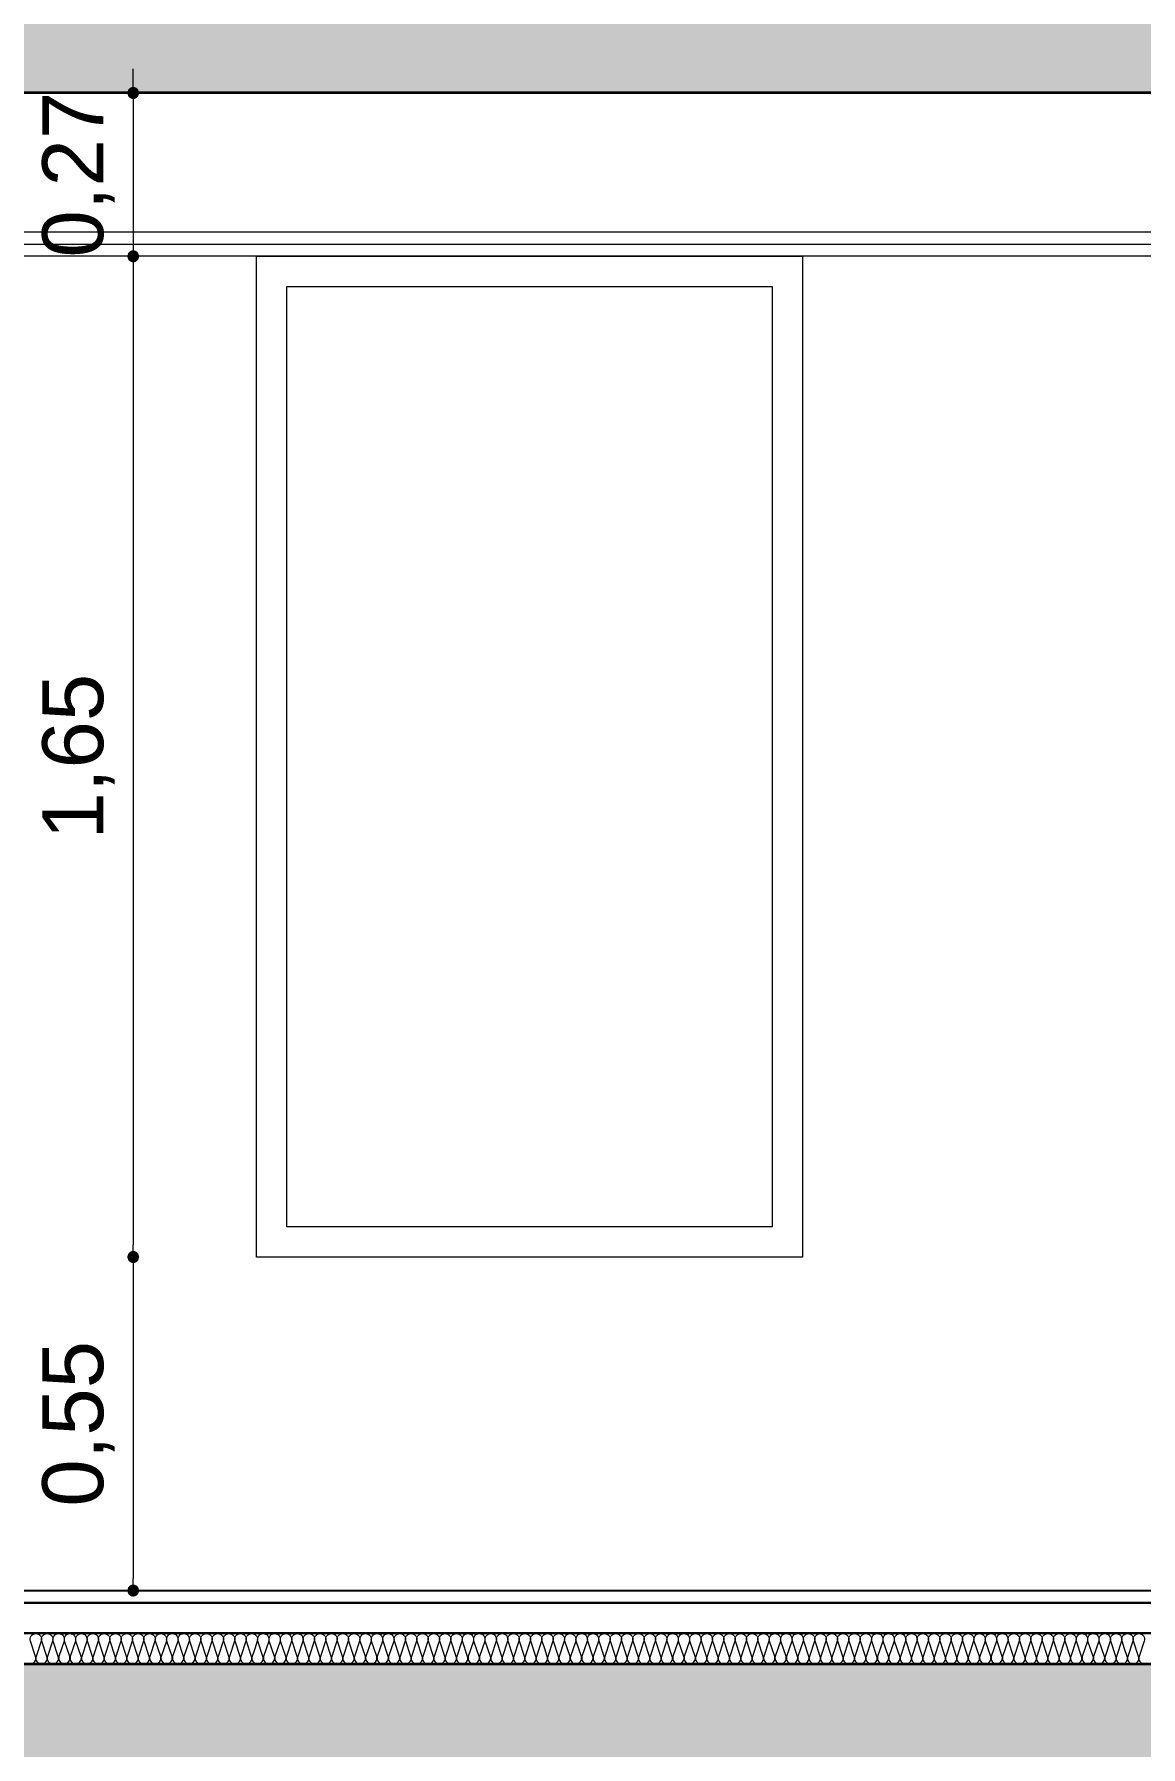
# Model space of a CAD drawing. Header units: metres. Extents: x 1838950 to 1842843, y 5171318 to 5174224.
# Drawn here: x 1841220.74 to 1841222.564, y 5171396.755 to 5171399.579 of the extents above; entities that cross this region are included whole.
import ezdxf

# ---------------------------------------------------------------- set-up
doc = ezdxf.new("R2010")
doc.units = ezdxf.units.M
doc.header["$LTSCALE"] = 0.0254
doc.header["$PDMODE"] = 1
doc.header["$PDSIZE"] = -2
doc.layers.get('0').update_dxf_attribs({"lineweight": 18})
doc.layers.get('DEFPOINTS').update_dxf_attribs({"lineweight": 18})
doc.layers.add('00 CHAZAL Coupe A.5', color=7, linetype='Continuous', lineweight=18)
doc.layers.add('00 CHAZAL INVISIBLE ARCHI', color=7, linetype='Continuous', lineweight=5)
doc.styles.add('Arial', font='arial.ttf')
doc.dimstyles.new('IS', dxfattribs={"dimtxt": 302.065972, "dimasz": 9.92187e-05, "dimexe": 2e-07, "dimexo": 1e-06, "dimgap": 3e-07, "dimtad": 1, "dimzin": 3, "dimtxsty": 'Arial', "dimblk": 'DOT', "dimblk1": 'DOT', "dimblk2": 'DOT', "dimcen": 0, "dimdle": 1e-06, "dimazin": 0, "dimtfac": 1, "dimtix": 1, "dimtmove": 0, "dimatfit": 0, "dimldrblk": 'DOT', "dimfxl": 1e-06, "dimfxlon": 1, "dimfrac": 2, "dimtolj": 1, "dimtzin": 3, "dimarcsym": 0})

# ---------------------------------------------------------------- blocks, each defined once
blk = doc.blocks.new('Groupe-1792-1')
at = {"layer": '00 CHAZAL Coupe A.5', "color": 7, "linetype": 'Continuous', "lineweight": 13}
for p, q in [((1841216.7955, 5171396.942), (1841224.4551, 5171396.942)), ((1841216.7955, 5171396.892), (1841224.4551, 5171396.892))]:
    blk.add_line(p, q, dxfattribs=at)
at = {"layer": '00 CHAZAL Coupe A.5', "color": 7, "linetype": 'Continuous', "lineweight": 13, "flags": 128}
for points in [[(1841220.733, 5171396.892, 0.511611), (1841220.7419, 5171396.9043), (1841220.7335, 5171396.9296, -0.511611), (1841220.7424, 5171396.942, -0.511611), (1841220.7513, 5171396.9296), (1841220.7429, 5171396.9043, 0.511611), (1841220.7518, 5171396.892, 0.511611), (1841220.7607, 5171396.9043), (1841220.7523, 5171396.9296, -0.511611), (1841220.7611, 5171396.942, -0.511611), (1841220.77, 5171396.9296), (1841220.7616, 5171396.9043, 0.511611), (1841220.7705, 5171396.892, 0.511611), (1841220.7794, 5171396.9043), (1841220.771, 5171396.9296, -0.511611), (1841220.7799, 5171396.942, -0.511611), (1841220.7888, 5171396.9296), (1841220.7804, 5171396.9043, 0.511611), (1841220.7893, 5171396.892, 0.511611), (1841220.7982, 5171396.9043), (1841220.7898, 5171396.9296, -0.511611), (1841220.7986, 5171396.942, -0.511611), (1841220.8075, 5171396.9296), (1841220.7991, 5171396.9043, 0.511611), (1841220.808, 5171396.892, 0.511611), (1841220.8169, 5171396.9043), (1841220.8085, 5171396.9296, -0.511611), (1841220.8174, 5171396.942, -0.511611), (1841220.8263, 5171396.9296), (1841220.8179, 5171396.9043, 0.511611), (1841220.8268, 5171396.892, 0.511611), (1841220.8357, 5171396.9043), (1841220.8273, 5171396.9296, -0.511611), (1841220.8361, 5171396.942, -0.511611), (1841220.845, 5171396.9296), (1841220.8366, 5171396.9043, 0.511611), (1841220.8455, 5171396.892, 0.511611), (1841220.8544, 5171396.9043), (1841220.846, 5171396.9296, -0.511611), (1841220.8549, 5171396.942, -0.511611), (1841220.8638, 5171396.9296), (1841220.8554, 5171396.9043, 0.511611), (1841220.8643, 5171396.892)], [(1841220.8643, 5171396.892, 0.511611), (1841220.8732, 5171396.9043), (1841220.8648, 5171396.9296, -0.511611), (1841220.8736, 5171396.942, -0.511611), (1841220.8825, 5171396.9296), (1841220.8741, 5171396.9043, 0.511611), (1841220.883, 5171396.892, 0.511611), (1841220.8919, 5171396.9043), (1841220.8835, 5171396.9296, -0.511611), (1841220.8924, 5171396.942, -0.511611), (1841220.9013, 5171396.9296), (1841220.8929, 5171396.9043, 0.511611), (1841220.9018, 5171396.892, 0.511611), (1841220.9107, 5171396.9043), (1841220.9023, 5171396.9296, -0.511611), (1841220.9111, 5171396.942, -0.511611), (1841220.92, 5171396.9296), (1841220.9116, 5171396.9043, 0.511611), (1841220.9205, 5171396.892, 0.511611), (1841220.9294, 5171396.9043), (1841220.921, 5171396.9296, -0.511611), (1841220.9299, 5171396.942, -0.511611), (1841220.9388, 5171396.9296), (1841220.9304, 5171396.9043, 0.511611), (1841220.9393, 5171396.892, 0.511611), (1841220.9482, 5171396.9043), (1841220.9398, 5171396.9296, -0.511611), (1841220.9486, 5171396.942, -0.511611), (1841220.9575, 5171396.9296), (1841220.9491, 5171396.9043, 0.511611), (1841220.958, 5171396.892, 0.511611), (1841220.9669, 5171396.9043), (1841220.9585, 5171396.9296, -0.511611), (1841220.9674, 5171396.942, -0.511611), (1841220.9763, 5171396.9296), (1841220.9679, 5171396.9043, 0.511611), (1841220.9768, 5171396.892, 0.511611), (1841220.9857, 5171396.9043), (1841220.9773, 5171396.9296, -0.511611), (1841220.9861, 5171396.942, -0.511611), (1841220.995, 5171396.9296), (1841220.9866, 5171396.9043, 0.511611), (1841220.9955, 5171396.892, 0.511611), (1841221.0044, 5171396.9043), (1841220.996, 5171396.9296, -0.511611), (1841221.0049, 5171396.942, -0.511611), (1841221.0138, 5171396.9296), (1841221.0054, 5171396.9043, 0.511611), (1841221.0143, 5171396.892, 0.511611), (1841221.0232, 5171396.9043), (1841221.0148, 5171396.9296, -0.511611), (1841221.0236, 5171396.942, -0.511611), (1841221.0325, 5171396.9296), (1841221.0241, 5171396.9043, 0.511611), (1841221.033, 5171396.892, 0.511611), (1841221.0419, 5171396.9043), (1841221.0335, 5171396.9296, -0.511611), (1841221.0424, 5171396.942, -0.511611), (1841221.0513, 5171396.9296), (1841221.0429, 5171396.9043, 0.511611), (1841221.0518, 5171396.892, 0.511611), (1841221.0607, 5171396.9043), (1841221.0523, 5171396.9296, -0.511611), (1841221.0611, 5171396.942, -0.511611), (1841221.07, 5171396.9296), (1841221.0616, 5171396.9043, 0.511611), (1841221.0705, 5171396.892, 0.511611), (1841221.0794, 5171396.9043), (1841221.071, 5171396.9296, -0.511611), (1841221.0799, 5171396.942, -0.511611), (1841221.0888, 5171396.9296), (1841221.0804, 5171396.9043, 0.511611), (1841221.0893, 5171396.892, 0.511611), (1841221.0982, 5171396.9043), (1841221.0898, 5171396.9296, -0.511611), (1841221.0986, 5171396.942, -0.511611), (1841221.1075, 5171396.9296), (1841221.1033, 5171396.917)], [(1841221.1033, 5171396.917), (1841221.0991, 5171396.9043, 0.511611), (1841221.108, 5171396.892, 0.511611), (1841221.1169, 5171396.9043), (1841221.1085, 5171396.9296, -0.511611), (1841221.1174, 5171396.942, -0.511611), (1841221.1263, 5171396.9296), (1841221.1179, 5171396.9043, 0.511611), (1841221.1268, 5171396.892, 0.511611), (1841221.1357, 5171396.9043), (1841221.1273, 5171396.9296, -0.511611), (1841221.1361, 5171396.942, -0.511611), (1841221.145, 5171396.9296), (1841221.1366, 5171396.9043, 0.511611), (1841221.1455, 5171396.892, 0.511611), (1841221.1544, 5171396.9043), (1841221.146, 5171396.9296, -0.511611), (1841221.1549, 5171396.942, -0.511611), (1841221.1638, 5171396.9296), (1841221.1554, 5171396.9043, 0.511611), (1841221.1643, 5171396.892, 0.511611), (1841221.1732, 5171396.9043), (1841221.1648, 5171396.9296, -0.511611), (1841221.1736, 5171396.942, -0.511611), (1841221.1825, 5171396.9296), (1841221.1741, 5171396.9043, 0.511611), (1841221.183, 5171396.892, 0.511611), (1841221.1919, 5171396.9043), (1841221.1835, 5171396.9296, -0.511611), (1841221.1924, 5171396.942, -0.511611), (1841221.2013, 5171396.9296), (1841221.1929, 5171396.9043, 0.511611), (1841221.2018, 5171396.892, 0.511611), (1841221.2107, 5171396.9043), (1841221.2023, 5171396.9296, -0.511611), (1841221.2111, 5171396.942, -0.511611), (1841221.22, 5171396.9296), (1841221.2116, 5171396.9043, 0.511611), (1841221.2205, 5171396.892, 0.511611), (1841221.2294, 5171396.9043), (1841221.221, 5171396.9296, -0.511611), (1841221.2299, 5171396.942, -0.511611), (1841221.2388, 5171396.9296), (1841221.2304, 5171396.9043, 0.511611), (1841221.2393, 5171396.892, 0.511611), (1841221.2482, 5171396.9043), (1841221.2398, 5171396.9296, -0.511611), (1841221.2486, 5171396.942, -0.511611), (1841221.2575, 5171396.9296), (1841221.2491, 5171396.9043, 0.511611), (1841221.258, 5171396.892, 0.511611), (1841221.2669, 5171396.9043), (1841221.2585, 5171396.9296, -0.511611), (1841221.2674, 5171396.942, -0.511611), (1841221.2763, 5171396.9296), (1841221.2679, 5171396.9043, 0.511611), (1841221.2768, 5171396.892, 0.511611), (1841221.2857, 5171396.9043), (1841221.2773, 5171396.9296, -0.511611), (1841221.2861, 5171396.942, -0.511611), (1841221.295, 5171396.9296), (1841221.2866, 5171396.9043, 0.511611), (1841221.2955, 5171396.892, 0.511611), (1841221.3044, 5171396.9043), (1841221.296, 5171396.9296, -0.511611), (1841221.3049, 5171396.942, -0.511611), (1841221.3138, 5171396.9296), (1841221.3054, 5171396.9043, 0.511611), (1841221.3143, 5171396.892, 0.511611), (1841221.3232, 5171396.9043), (1841221.3148, 5171396.9296, -0.511611), (1841221.3236, 5171396.942, -0.511611), (1841221.3325, 5171396.9296), (1841221.3241, 5171396.9043, 0.511611), (1841221.333, 5171396.892, 0.511611), (1841221.3419, 5171396.9043), (1841221.3335, 5171396.9296, -0.511611), (1841221.3424, 5171396.942)], [(1841221.3424, 5171396.942, -0.511611), (1841221.3513, 5171396.9296), (1841221.3429, 5171396.9043, 0.511611), (1841221.3518, 5171396.892, 0.511611), (1841221.3607, 5171396.9043), (1841221.3523, 5171396.9296, -0.511611), (1841221.3611, 5171396.942, -0.511611), (1841221.37, 5171396.9296), (1841221.3616, 5171396.9043, 0.511611), (1841221.3705, 5171396.892, 0.511611), (1841221.3794, 5171396.9043), (1841221.371, 5171396.9296, -0.511611), (1841221.3799, 5171396.942, -0.511611), (1841221.3888, 5171396.9296), (1841221.3804, 5171396.9043, 0.511611), (1841221.3893, 5171396.892, 0.511611), (1841221.3982, 5171396.9043), (1841221.3898, 5171396.9296, -0.511611), (1841221.3986, 5171396.942, -0.511611), (1841221.4075, 5171396.9296), (1841221.3991, 5171396.9043, 0.511611), (1841221.408, 5171396.892, 0.511611), (1841221.4169, 5171396.9043), (1841221.4085, 5171396.9296, -0.511611), (1841221.4174, 5171396.942, -0.511611), (1841221.4263, 5171396.9296), (1841221.4179, 5171396.9043, 0.511611), (1841221.4268, 5171396.892, 0.511611), (1841221.4357, 5171396.9043), (1841221.4273, 5171396.9296, -0.511611), (1841221.4361, 5171396.942, -0.511611), (1841221.445, 5171396.9296), (1841221.4366, 5171396.9043, 0.511611), (1841221.4455, 5171396.892, 0.511611), (1841221.4544, 5171396.9043), (1841221.446, 5171396.9296, -0.511611), (1841221.4549, 5171396.942, -0.511611), (1841221.4638, 5171396.9296), (1841221.4554, 5171396.9043, 0.511611), (1841221.4643, 5171396.892, 0.511611), (1841221.4732, 5171396.9043), (1841221.4648, 5171396.9296, -0.511611), (1841221.4736, 5171396.942, -0.511611), (1841221.4825, 5171396.9296), (1841221.4741, 5171396.9043, 0.511611), (1841221.483, 5171396.892, 0.511611), (1841221.4919, 5171396.9043), (1841221.4835, 5171396.9296, -0.511611), (1841221.4924, 5171396.942, -0.511611), (1841221.5013, 5171396.9296), (1841221.4929, 5171396.9043, 0.511611), (1841221.5018, 5171396.892, 0.511611), (1841221.5107, 5171396.9043), (1841221.5023, 5171396.9296, -0.511611), (1841221.5111, 5171396.942, -0.511611), (1841221.52, 5171396.9296), (1841221.5116, 5171396.9043, 0.511611), (1841221.5205, 5171396.892, 0.511611), (1841221.5294, 5171396.9043), (1841221.521, 5171396.9296, -0.511611), (1841221.5299, 5171396.942, -0.511611), (1841221.5388, 5171396.9296), (1841221.5304, 5171396.9043, 0.511611), (1841221.5393, 5171396.892, 0.511611), (1841221.5482, 5171396.9043), (1841221.5398, 5171396.9296, -0.511611), (1841221.5486, 5171396.942, -0.511611), (1841221.5575, 5171396.9296), (1841221.5491, 5171396.9043, 0.511611), (1841221.558, 5171396.892, 0.511611), (1841221.5669, 5171396.9043), (1841221.5585, 5171396.9296, -0.511611), (1841221.5674, 5171396.942, -0.511611), (1841221.5763, 5171396.9296), (1841221.5679, 5171396.9043, 0.511611), (1841221.5768, 5171396.892, 0.511611), (1841221.5857, 5171396.9043), (1841221.5815, 5171396.917)], [(1841221.5815, 5171396.917), (1841221.5773, 5171396.9296, -0.511611), (1841221.5861, 5171396.942, -0.511611), (1841221.595, 5171396.9296), (1841221.5866, 5171396.9043, 0.511611), (1841221.5955, 5171396.892, 0.511611), (1841221.6044, 5171396.9043), (1841221.596, 5171396.9296, -0.511611), (1841221.6049, 5171396.942, -0.511611), (1841221.6138, 5171396.9296), (1841221.6054, 5171396.9043, 0.511611), (1841221.6143, 5171396.892, 0.511611), (1841221.6232, 5171396.9043), (1841221.6148, 5171396.9296, -0.511611), (1841221.6236, 5171396.942, -0.511611), (1841221.6325, 5171396.9296), (1841221.6241, 5171396.9043, 0.511611), (1841221.633, 5171396.892, 0.511611), (1841221.6419, 5171396.9043), (1841221.6335, 5171396.9296, -0.511611), (1841221.6424, 5171396.942, -0.511611), (1841221.6513, 5171396.9296), (1841221.6429, 5171396.9043, 0.511611), (1841221.6518, 5171396.892, 0.511611), (1841221.6607, 5171396.9043), (1841221.6523, 5171396.9296, -0.511611), (1841221.6611, 5171396.942, -0.511611), (1841221.67, 5171396.9296), (1841221.6616, 5171396.9043, 0.511611), (1841221.6705, 5171396.892, 0.511611), (1841221.6794, 5171396.9043), (1841221.671, 5171396.9296, -0.511611), (1841221.6799, 5171396.942, -0.511611), (1841221.6888, 5171396.9296), (1841221.6804, 5171396.9043, 0.511611), (1841221.6893, 5171396.892, 0.511611), (1841221.6982, 5171396.9043), (1841221.6898, 5171396.9296, -0.511611), (1841221.6986, 5171396.942, -0.511611), (1841221.7075, 5171396.9296), (1841221.6991, 5171396.9043, 0.511611), (1841221.708, 5171396.892, 0.511611), (1841221.7169, 5171396.9043), (1841221.7085, 5171396.9296, -0.511611), (1841221.7174, 5171396.942, -0.511611), (1841221.7263, 5171396.9296), (1841221.7179, 5171396.9043, 0.511611), (1841221.7268, 5171396.892, 0.511611), (1841221.7357, 5171396.9043), (1841221.7273, 5171396.9296, -0.511611), (1841221.7361, 5171396.942, -0.511611), (1841221.745, 5171396.9296), (1841221.7366, 5171396.9043, 0.511611), (1841221.7455, 5171396.892, 0.511611), (1841221.7544, 5171396.9043), (1841221.746, 5171396.9296, -0.511611), (1841221.7549, 5171396.942, -0.511611), (1841221.7638, 5171396.9296), (1841221.7554, 5171396.9043, 0.511611), (1841221.7643, 5171396.892, 0.511611), (1841221.7732, 5171396.9043), (1841221.7648, 5171396.9296, -0.511611), (1841221.7736, 5171396.942, -0.511611), (1841221.7825, 5171396.9296), (1841221.7741, 5171396.9043, 0.511611), (1841221.783, 5171396.892, 0.511611), (1841221.7919, 5171396.9043), (1841221.7835, 5171396.9296, -0.511611), (1841221.7924, 5171396.942, -0.511611), (1841221.8013, 5171396.9296), (1841221.7929, 5171396.9043, 0.511611), (1841221.8018, 5171396.892, 0.511611), (1841221.8107, 5171396.9043), (1841221.8023, 5171396.9296, -0.511611), (1841221.8111, 5171396.942, -0.511611), (1841221.82, 5171396.9296), (1841221.8116, 5171396.9043, 0.511611), (1841221.8205, 5171396.892)], [(1841221.8205, 5171396.892, 0.511611), (1841221.8294, 5171396.9043), (1841221.821, 5171396.9296, -0.511611), (1841221.8299, 5171396.942, -0.511611), (1841221.8388, 5171396.9296), (1841221.8304, 5171396.9043, 0.511611), (1841221.8393, 5171396.892, 0.511611), (1841221.8482, 5171396.9043), (1841221.8398, 5171396.9296, -0.511611), (1841221.8486, 5171396.942, -0.511611), (1841221.8575, 5171396.9296), (1841221.8491, 5171396.9043, 0.511611), (1841221.858, 5171396.892, 0.511611), (1841221.8669, 5171396.9043), (1841221.8585, 5171396.9296, -0.511611), (1841221.8674, 5171396.942, -0.511611), (1841221.8763, 5171396.9296), (1841221.8679, 5171396.9043, 0.511611), (1841221.8768, 5171396.892, 0.511611), (1841221.8857, 5171396.9043), (1841221.8773, 5171396.9296, -0.511611), (1841221.8861, 5171396.942, -0.511611), (1841221.895, 5171396.9296), (1841221.8866, 5171396.9043, 0.511611), (1841221.8955, 5171396.892, 0.511611), (1841221.9044, 5171396.9043), (1841221.896, 5171396.9296, -0.511611), (1841221.9049, 5171396.942, -0.511611), (1841221.9138, 5171396.9296), (1841221.9054, 5171396.9043, 0.511611), (1841221.9143, 5171396.892, 0.511611), (1841221.9232, 5171396.9043), (1841221.9148, 5171396.9296, -0.511611), (1841221.9236, 5171396.942, -0.511611), (1841221.9325, 5171396.9296), (1841221.9241, 5171396.9043, 0.511611), (1841221.933, 5171396.892, 0.511611), (1841221.9419, 5171396.9043), (1841221.9335, 5171396.9296, -0.511611), (1841221.9424, 5171396.942, -0.511611), (1841221.9513, 5171396.9296), (1841221.9429, 5171396.9043, 0.511611), (1841221.9518, 5171396.892, 0.511611), (1841221.9607, 5171396.9043), (1841221.9523, 5171396.9296, -0.511611), (1841221.9611, 5171396.942, -0.511611), (1841221.97, 5171396.9296), (1841221.9616, 5171396.9043, 0.511611), (1841221.9705, 5171396.892, 0.511611), (1841221.9794, 5171396.9043), (1841221.971, 5171396.9296, -0.511611), (1841221.9799, 5171396.942, -0.511611), (1841221.9888, 5171396.9296), (1841221.9804, 5171396.9043, 0.511611), (1841221.9893, 5171396.892, 0.511611), (1841221.9982, 5171396.9043), (1841221.9898, 5171396.9296, -0.511611), (1841221.9986, 5171396.942, -0.511611), (1841222.0075, 5171396.9296), (1841221.9991, 5171396.9043, 0.511611), (1841222.008, 5171396.892, 0.511611), (1841222.0169, 5171396.9043), (1841222.0085, 5171396.9296, -0.511611), (1841222.0174, 5171396.942, -0.511611), (1841222.0263, 5171396.9296), (1841222.0179, 5171396.9043, 0.511611), (1841222.0268, 5171396.892, 0.511611), (1841222.0357, 5171396.9043), (1841222.0273, 5171396.9296, -0.511611), (1841222.0361, 5171396.942, -0.511611), (1841222.045, 5171396.9296), (1841222.0366, 5171396.9043, 0.511611), (1841222.0455, 5171396.892, 0.511611), (1841222.0544, 5171396.9043), (1841222.046, 5171396.9296, -0.511611), (1841222.0549, 5171396.942, -0.511611), (1841222.0638, 5171396.9296), (1841222.0596, 5171396.917)], [(1841222.0596, 5171396.917), (1841222.0554, 5171396.9043, 0.511611), (1841222.0643, 5171396.892, 0.511611), (1841222.0732, 5171396.9043), (1841222.0648, 5171396.9296, -0.511611), (1841222.0736, 5171396.942, -0.511611), (1841222.0825, 5171396.9296), (1841222.0741, 5171396.9043, 0.511611), (1841222.083, 5171396.892, 0.511611), (1841222.0919, 5171396.9043), (1841222.0835, 5171396.9296, -0.511611), (1841222.0924, 5171396.942, -0.511611), (1841222.1013, 5171396.9296), (1841222.0929, 5171396.9043, 0.511611), (1841222.1018, 5171396.892, 0.511611), (1841222.1107, 5171396.9043), (1841222.1023, 5171396.9296, -0.511611), (1841222.1111, 5171396.942, -0.511611), (1841222.12, 5171396.9296), (1841222.1116, 5171396.9043, 0.511611), (1841222.1205, 5171396.892, 0.511611), (1841222.1294, 5171396.9043), (1841222.121, 5171396.9296, -0.511611), (1841222.1299, 5171396.942, -0.511611), (1841222.1388, 5171396.9296), (1841222.1304, 5171396.9043, 0.511611), (1841222.1393, 5171396.892, 0.511611), (1841222.1482, 5171396.9043), (1841222.1398, 5171396.9296, -0.511611), (1841222.1486, 5171396.942, -0.511611), (1841222.1575, 5171396.9296), (1841222.1491, 5171396.9043, 0.511611), (1841222.158, 5171396.892, 0.511611), (1841222.1669, 5171396.9043), (1841222.1585, 5171396.9296, -0.511611), (1841222.1674, 5171396.942, -0.511611), (1841222.1763, 5171396.9296), (1841222.1679, 5171396.9043, 0.511611), (1841222.1768, 5171396.892, 0.511611), (1841222.1857, 5171396.9043), (1841222.1773, 5171396.9296, -0.511611), (1841222.1861, 5171396.942, -0.511611), (1841222.195, 5171396.9296), (1841222.1866, 5171396.9043, 0.511611), (1841222.1955, 5171396.892, 0.511611), (1841222.2044, 5171396.9043), (1841222.196, 5171396.9296, -0.511611), (1841222.2049, 5171396.942, -0.511611), (1841222.2138, 5171396.9296), (1841222.2054, 5171396.9043, 0.511611), (1841222.2143, 5171396.892, 0.511611), (1841222.2232, 5171396.9043), (1841222.2148, 5171396.9296, -0.511611), (1841222.2236, 5171396.942, -0.511611), (1841222.2325, 5171396.9296), (1841222.2241, 5171396.9043, 0.511611), (1841222.233, 5171396.892, 0.511611), (1841222.2419, 5171396.9043), (1841222.2335, 5171396.9296, -0.511611), (1841222.2424, 5171396.942, -0.511611), (1841222.2513, 5171396.9296), (1841222.2429, 5171396.9043, 0.511611), (1841222.2518, 5171396.892, 0.511611), (1841222.2607, 5171396.9043), (1841222.2523, 5171396.9296, -0.511611), (1841222.2611, 5171396.942, -0.511611), (1841222.27, 5171396.9296), (1841222.2616, 5171396.9043, 0.511611), (1841222.2705, 5171396.892, 0.511611), (1841222.2794, 5171396.9043), (1841222.271, 5171396.9296, -0.511611), (1841222.2799, 5171396.942, -0.511611), (1841222.2888, 5171396.9296), (1841222.2804, 5171396.9043, 0.511611), (1841222.2893, 5171396.892, 0.511611), (1841222.2982, 5171396.9043), (1841222.2898, 5171396.9296, -0.511611), (1841222.2986, 5171396.942)], [(1841222.2986, 5171396.942, -0.511611), (1841222.3075, 5171396.9296), (1841222.2991, 5171396.9043, 0.511611), (1841222.308, 5171396.892, 0.511611), (1841222.3169, 5171396.9043), (1841222.3085, 5171396.9296, -0.511611), (1841222.3174, 5171396.942, -0.511611), (1841222.3263, 5171396.9296), (1841222.3179, 5171396.9043, 0.511611), (1841222.3268, 5171396.892, 0.511611), (1841222.3357, 5171396.9043), (1841222.3273, 5171396.9296, -0.511611), (1841222.3361, 5171396.942, -0.511611), (1841222.345, 5171396.9296), (1841222.3366, 5171396.9043, 0.511611), (1841222.3455, 5171396.892, 0.511611), (1841222.3544, 5171396.9043), (1841222.346, 5171396.9296, -0.511611), (1841222.3549, 5171396.942, -0.511611), (1841222.3638, 5171396.9296), (1841222.3554, 5171396.9043, 0.511611), (1841222.3643, 5171396.892, 0.511611), (1841222.3732, 5171396.9043), (1841222.3648, 5171396.9296, -0.511611), (1841222.3736, 5171396.942, -0.511611), (1841222.3825, 5171396.9296), (1841222.3741, 5171396.9043, 0.511611), (1841222.383, 5171396.892, 0.511611), (1841222.3919, 5171396.9043), (1841222.3835, 5171396.9296, -0.511611), (1841222.3924, 5171396.942, -0.511611), (1841222.4013, 5171396.9296), (1841222.3929, 5171396.9043, 0.511611), (1841222.4018, 5171396.892, 0.511611), (1841222.4107, 5171396.9043), (1841222.4023, 5171396.9296, -0.511611), (1841222.4111, 5171396.942, -0.511611), (1841222.42, 5171396.9296), (1841222.4116, 5171396.9043, 0.511611), (1841222.4205, 5171396.892, 0.511611), (1841222.4294, 5171396.9043), (1841222.421, 5171396.9296, -0.511611), (1841222.4299, 5171396.942, -0.511611), (1841222.4388, 5171396.9296), (1841222.4304, 5171396.9043, 0.511611), (1841222.4393, 5171396.892, 0.511611), (1841222.4482, 5171396.9043), (1841222.4398, 5171396.9296, -0.511611), (1841222.4486, 5171396.942, -0.511611), (1841222.4575, 5171396.9296), (1841222.4491, 5171396.9043, 0.511611), (1841222.458, 5171396.892, 0.511611), (1841222.4669, 5171396.9043), (1841222.4585, 5171396.9296, -0.511611), (1841222.4674, 5171396.942, -0.511611), (1841222.4763, 5171396.9296), (1841222.4679, 5171396.9043, 0.511611), (1841222.4768, 5171396.892, 0.511611), (1841222.4857, 5171396.9043), (1841222.4773, 5171396.9296, -0.511611), (1841222.4861, 5171396.942, -0.511611), (1841222.495, 5171396.9296), (1841222.4866, 5171396.9043, 0.511611), (1841222.4955, 5171396.892, 0.511611), (1841222.5044, 5171396.9043), (1841222.496, 5171396.9296, -0.511611), (1841222.5049, 5171396.942, -0.511611), (1841222.5138, 5171396.9296), (1841222.5054, 5171396.9043, 0.511611), (1841222.5143, 5171396.892, 0.511611), (1841222.5232, 5171396.9043), (1841222.5148, 5171396.9296, -0.511611), (1841222.5236, 5171396.942, -0.511611), (1841222.5325, 5171396.9296), (1841222.5241, 5171396.9043, 0.511611), (1841222.533, 5171396.892, 0.511611), (1841222.5419, 5171396.9043), (1841222.5377, 5171396.917)], [(1841222.5377, 5171396.917), (1841222.5335, 5171396.9296, -0.511611), (1841222.5424, 5171396.942, -0.511611), (1841222.5513, 5171396.9296), (1841222.5429, 5171396.9043, 0.511611), (1841222.5518, 5171396.892, 0.511611), (1841222.5607, 5171396.9043), (1841222.5523, 5171396.9296, -0.511611), (1841222.5611, 5171396.942, -0.511611), (1841222.57, 5171396.9296), (1841222.5616, 5171396.9043, 0.511611), (1841222.5705, 5171396.892, 0.511611)]]:
    blk.add_lwpolyline(points, format="xyb", dxfattribs=at)
blk = doc.blocks.new('_DOT')
at = {"color": 0, "linetype": 'ByBlock', "lineweight": -2}
blk.add_line((-0.5, 0), (-1, 0), dxfattribs=at)
at = {"color": 0, "linetype": 'ByBlock', "const_width": 0.5}
blk.add_lwpolyline([(-0.25, 0, 1), (0.25, 0, 1)], format="xyb", close=True, dxfattribs=at)
blk = doc.blocks.new('*D465')
at = {"layer": '00 CHAZAL Coupe A.5', "color": 0, "linetype": 'Continuous', "lineweight": -2, "transparency": 16777216}
for p, q in [((1841220.9029, 5171399.502), (1841220.9029, 5171399.5219)), ((1841220.9029, 5171399.4822), (1841220.9029, 5171399.4822)), ((1841220.9029, 5171399.4822), (1841220.9029, 5171399.2129)), ((1841220.9031, 5171399.2129), (1841220.9029, 5171399.2129)), ((1841220.9029, 5171399.193), (1841220.9029, 5171399.1732))]:
    blk.add_line(p, q, dxfattribs=at)
at = {"layer": 'DEFPOINTS', "color": 0, "transparency": 16777216}
for p in [(1841220.9029, 5171399.4822), (1841220.9029, 5171399.2129), (1841221.1063, 5171399.2129)]:
    blk.add_point(p, dxfattribs=at)
at = {"layer": '00 CHAZAL Coupe A.5', "color": 0, "lineweight": -2, "transparency": 16777216, "xscale": 0.01984375, "yscale": 0.01984375, "zscale": 0.01984375}
for p, rotation in [((1841220.9029, 5171399.4822), 270), ((1841220.9029, 5171399.2129), 90)]:
    blk.add_blockref('_DOT', p, dxfattribs=dict(at, rotation=rotation))
at = {"layer": '00 CHAZAL Coupe A.5', "color": 0, "lineweight": 5, "transparency": 16777216, "insert": (1841220.8125, 5171399.3475), "char_height": 0.10051, "attachment_point": 5, "rotation": 90, "style": 'Arial'}
blk.add_mtext('\\A1;0,27', dxfattribs=at)
blk = doc.blocks.new('*D466')
at = {"layer": '00 CHAZAL Coupe A.5', "color": 0, "linetype": 'Continuous', "lineweight": -2, "transparency": 16777216}
for p, q in [((1841220.9031, 5171399.2129), (1841220.9029, 5171399.2129)), ((1841220.9029, 5171399.193), (1841220.9029, 5171397.5827)), ((1841220.9031, 5171397.5629), (1841220.9029, 5171397.5629))]:
    blk.add_line(p, q, dxfattribs=at)
at = {"layer": 'DEFPOINTS', "color": 0, "transparency": 16777216}
for p in [(1841221.1063, 5171399.2129), (1841220.9029, 5171397.5629), (1841221.1063, 5171397.5629)]:
    blk.add_point(p, dxfattribs=at)
at = {"layer": '00 CHAZAL Coupe A.5', "color": 0, "lineweight": -2, "transparency": 16777216, "xscale": 0.01984375, "yscale": 0.01984375, "zscale": 0.01984375}
for p, rotation in [((1841220.9029, 5171399.2129), 90), ((1841220.9029, 5171397.5629), 270)]:
    blk.add_blockref('_DOT', p, dxfattribs=dict(at, rotation=rotation))
at = {"layer": '00 CHAZAL Coupe A.5', "color": 0, "lineweight": 5, "transparency": 16777216, "insert": (1841220.8125, 5171398.3879), "char_height": 0.10051, "attachment_point": 5, "rotation": 90, "style": 'Arial'}
blk.add_mtext('\\A1;1,65', dxfattribs=at)
blk = doc.blocks.new('*D467')
at = {"layer": '00 CHAZAL Coupe A.5', "color": 0, "linetype": 'Continuous', "lineweight": -2, "transparency": 16777216}
for p, q in [((1841220.9031, 5171397.5629), (1841220.9029, 5171397.5629)), ((1841220.9029, 5171397.543), (1841220.9029, 5171397.0327)), ((1841220.9031, 5171397.0129), (1841220.9029, 5171397.0129))]:
    blk.add_line(p, q, dxfattribs=at)
at = {"layer": 'DEFPOINTS', "color": 0, "transparency": 16777216}
for p in [(1841221.1063, 5171397.5629), (1841220.9029, 5171397.0129), (1841220.9829, 5171397.0129)]:
    blk.add_point(p, dxfattribs=at)
at = {"layer": '00 CHAZAL Coupe A.5', "color": 0, "lineweight": -2, "transparency": 16777216, "xscale": 0.01984375, "yscale": 0.01984375, "zscale": 0.01984375}
for p, rotation in [((1841220.9029, 5171397.5629), 90), ((1841220.9029, 5171397.0129), 270)]:
    blk.add_blockref('_DOT', p, dxfattribs=dict(at, rotation=rotation))
at = {"layer": '00 CHAZAL Coupe A.5', "color": 0, "lineweight": 5, "transparency": 16777216, "insert": (1841220.8125, 5171397.2879), "char_height": 0.10051, "attachment_point": 5, "rotation": 90, "style": 'Arial'}
blk.add_mtext('\\A1;0,55', dxfattribs=at)
blk = doc.blocks.new('Groupe-2016-1')
at = {"layer": '00 CHAZAL Coupe A.5', "color": 7, "linetype": 'Continuous', "lineweight": 5}
for base, p1, p2, picture, middle in [((1841220.9029, 5171399.2129), (1841220.9029, 5171399.4822), (1841221.1063, 5171399.2129), '*D465', (1841220.8125, 5171399.3475)), ((1841220.9029, 5171397.5629), (1841221.1063, 5171399.2129), (1841221.1063, 5171397.5629), '*D466', (1841220.8125, 5171398.3879)), ((1841220.9029, 5171397.0129), (1841221.1063, 5171397.5629), (1841220.9829, 5171397.0129), '*D467', (1841220.8125, 5171397.2879))]:
    dim = blk.add_linear_dim(base=base, p1=p1, p2=p2, angle=90, dimstyle='IS', override={"dimtxt": 0.100506, "dimasz": 0.019844, "dimexe": 4e-05, "dimgap": 0.03, "dimpost": '<>', "dimtxsty": 'Arial', "dimdle": 0.0002, "dimtmove": 2, "dimfxl": 0.0002}, dxfattribs=at)
    dim.commit()
    dim.dimension.update_dxf_attribs({"geometry": picture, "text_midpoint": middle})

msp = doc.modelspace()

# ---------------------------------------------------------------- hatches: boundary and pattern name
at = {"layer": '00 CHAZAL Coupe A.5', "linetype": 'Continuous', "lineweight": 0, "true_color": 0xaaaaaa}
h = msp.add_hatch(color=253, dxfattribs=at)
h.paths.add_polyline_path([(1841218.0951, 5171406.0067), (1841217.9351, 5171406.0067), (1841217.9351, 5171405.8743), (1841217.9351, 5171405.8743), (1841217.9351, 5171405.3122), (1841216.7955, 5171405.3122), (1841216.7955, 5171406.1927), (1841216.6155, 5171406.1927), (1841216.6155, 5171406.1921), (1841215.0579, 5171406.1921), (1841215.0579, 5171405.9921), (1841216.6155, 5171405.9921), (1841216.6155, 5171405.4454), (1841216.6155, 5171405.4454), (1841216.6155, 5171404.9154), (1841216.6155, 5171405.4451), (1841216.6155, 5171396.212), (1841216.7937, 5171396.212), (1841216.7937, 5171396.272), (1841216.7955, 5171396.272), (1841216.7955, 5171396.662), (1841218.6937, 5171396.662), (1841218.6937, 5171394.022), (1841216.6155, 5171394.022), (1841216.6155, 5171393.7166), (1841216.6137, 5171393.7166), (1841216.6137, 5171393.571), (1841216.7955, 5171393.571), (1841216.7955, 5171393.8023), (1841218.6937, 5171393.8023), (1841218.6937, 5171391.381), (1841216.6155, 5171391.381), (1841216.6155, 5171390.6854), (1841216.6156, 5171390.6854), (1841216.6156, 5171389.981), (1841214.7649, 5171389.981), (1841214.7649, 5171390.9682), (1841214.7648, 5171390.9682), (1841214.7648, 5171396.8922), (1841214.5848, 5171396.8922), (1841214.5848, 5171396.892), (1841211.438, 5171396.892), (1841211.438, 5171396.892), (1841209.4576, 5171396.892), (1841209.4576, 5171396.892), (1841203.8519, 5171396.892), (1841203.8519, 5171396.9671), (1841203.7105, 5171396.9671), (1841203.7105, 5171396.8732), (1841203.7107, 5171396.8732), (1841203.7107, 5171396.786), (1841202.5629, 5171396.786), (1841202.5629, 5171396.7871), (1841202.4959, 5171396.786), (1841202.4959, 5171396.8024), (1841202.4949, 5171396.8024), (1841202.4949, 5171396.8917), (1841202.4945, 5171396.8917), (1841202.4945, 5171396.9673), (1841202.2949, 5171396.9673), (1841202.2949, 5171396.8542), (1841202.2953, 5171396.8542), (1841202.2953, 5171396.6997), (1841202.2949, 5171396.6997), (1841202.2949, 5171390.2944), (1841202.4949, 5171390.3574), (1841202.4949, 5171391.231), (1841202.4952, 5171391.231), (1841202.4952, 5171391.251), (1841214.5848, 5171391.251), (1841214.5848, 5171389.581), (1841216.7955, 5171389.581), (1841216.7955, 5171391.251), (1841224.2749, 5171391.251), (1841224.2749, 5171390.4504), (1841224.4551, 5171390.505), (1841224.4551, 5171391.381), (1841218.8737, 5171391.381), (1841218.8737, 5171393.8023), (1841219.7929, 5171393.8023), (1841224.4551, 5171393.8514), (1841224.4551, 5171394.1719), (1841222.7637, 5171394.1719), (1841219.783, 5171394.022), (1841218.8737, 5171394.022), (1841218.8737, 5171396.662), (1841224.4551, 5171396.662), (1841224.4551, 5171396.892), (1841216.7955, 5171396.892), (1841216.7955, 5171399.4847), (1841216.7959, 5171399.4847), (1841216.7959, 5171399.4822), (1841217.9351, 5171399.4822), (1841217.9351, 5171399.1626), (1841218.0957, 5171399.1626), (1841218.0957, 5171399.4822), (1841224.4551, 5171399.4822), (1841224.4551, 5171399.7322), (1841216.7955, 5171399.7322), (1841216.7955, 5171402.2722), (1841217.9351, 5171402.2722), (1841217.9351, 5171401.9526), (1841218.0957, 5171401.9526), (1841218.0957, 5171402.2722), (1841224.4551, 5171402.2722), (1841224.4551, 5171402.8722), (1841224.2751, 5171402.8722), (1841224.2751, 5171402.5222), (1841218.0951, 5171402.5222), (1841218.0951, 5171402.7399), (1841217.9351, 5171402.7466), (1841217.9351, 5171402.5225), (1841216.7955, 5171402.5225), (1841216.7955, 5171405.0922), (1841217.9351, 5171405.0922), (1841217.9351, 5171404.983), (1841217.9343, 5171404.983), (1841217.9343, 5171404.8998), (1841218.0951, 5171404.8998)])
h.paths.add_polyline_path([(1841214.5848, 5171396.522), (1841214.5848, 5171394.0163), (1841212.4426, 5171393.9948), (1841212.4426, 5171393.9748), (1841212.2926, 5171393.9748), (1841212.2926, 5171393.9948), (1841209.5803, 5171394.022), (1841202.6449, 5171394.022), (1841202.6449, 5171393.992), (1841202.4949, 5171393.992), (1841202.4949, 5171396.5838), (1841203.8514, 5171396.5838), (1841203.8514, 5171396.662), (1841208.7803, 5171396.662), (1841208.7803, 5171396.522)])
h.paths.add_polyline_path([(1841214.5848, 5171393.8023), (1841214.5848, 5171391.3753), (1841212.4425, 5171391.3539), (1841212.4425, 5171391.3309), (1841212.2925, 5171391.3309), (1841212.2925, 5171391.3539), (1841209.5803, 5171391.381), (1841202.6449, 5171391.381), (1841202.6449, 5171391.351), (1841202.4949, 5171391.351), (1841202.4949, 5171393.8023)])

# ---------------------------------------------------------------- linework, layer by layer
at = {"layer": '00 CHAZAL Coupe A.5', "color": 7, "linetype": 'Continuous', "lineweight": 13}
msp.add_line((1841236.9879, 5171399.2529), (1841218.0957, 5171399.2529), dxfattribs=at)
at = {"layer": '00 CHAZAL Coupe A.5', "color": 7, "linetype": 'Continuous', "lineweight": 35, "flags": 128}
msp.add_lwpolyline([(1841224.4551, 5171399.7322), (1841224.4551, 5171399.4822), (1841218.0957, 5171399.4822), (1841218.0957, 5171399.1626), (1841217.9351, 5171399.1626), (1841217.9351, 5171399.4822), (1841216.7959, 5171399.4822), (1841216.7959, 5171399.4847), (1841216.7955, 5171399.4847), (1841216.7955, 5171396.892), (1841224.4551, 5171396.892), (1841224.4551, 5171396.662), (1841218.8737, 5171396.662), (1841218.8737, 5171394.022), (1841219.783, 5171394.022), (1841222.7637, 5171394.1719), (1841224.4551, 5171394.1719), (1841224.4551, 5171393.8514)], dxfattribs=at)
at = {"layer": '00 CHAZAL Coupe A.5', "color": 7, "linetype": 'Continuous', "lineweight": 13, "flags": 128}
for points in [[(1841236.9879, 5171399.2129), (1841218.0957, 5171399.2129), (1841218.0957, 5171399.2329), (1841236.9879, 5171399.2329)], [(1841221.1063, 5171399.2129), (1841222.0063, 5171399.2129), (1841222.0063, 5171397.5629), (1841221.1063, 5171397.5629)], [(1841221.1563, 5171399.1629), (1841221.9563, 5171399.1629), (1841221.9563, 5171397.6129), (1841221.1563, 5171397.6129)]]:
    msp.add_lwpolyline(points, close=True, dxfattribs=at)
at = {"layer": '00 CHAZAL Coupe A.5', "color": 7, "linetype": 'Continuous', "lineweight": 25, "flags": 128}
for points in [[(1841216.7955, 5171397.0129), (1841224.4551, 5171397.0129), (1841224.4551, 5171396.9925), (1841216.7955, 5171396.9925)], [(1841216.7955, 5171396.9925), (1841224.4551, 5171396.9925), (1841224.4551, 5171396.9425), (1841216.7955, 5171396.9425)]]:
    msp.add_lwpolyline(points, close=True, dxfattribs=at)

# ---------------------------------------------------------------- block references
at = {"layer": '00 CHAZAL Coupe A.5', "color": 7}
msp.add_blockref('Groupe-1792-1', (0, 0), dxfattribs=at)
at = {"layer": '00 CHAZAL INVISIBLE ARCHI', "color": 7, "transparency": 33554687}
msp.add_blockref('Groupe-2016-1', (0, 0), dxfattribs=at)

doc.saveas('drawing.dxf')
